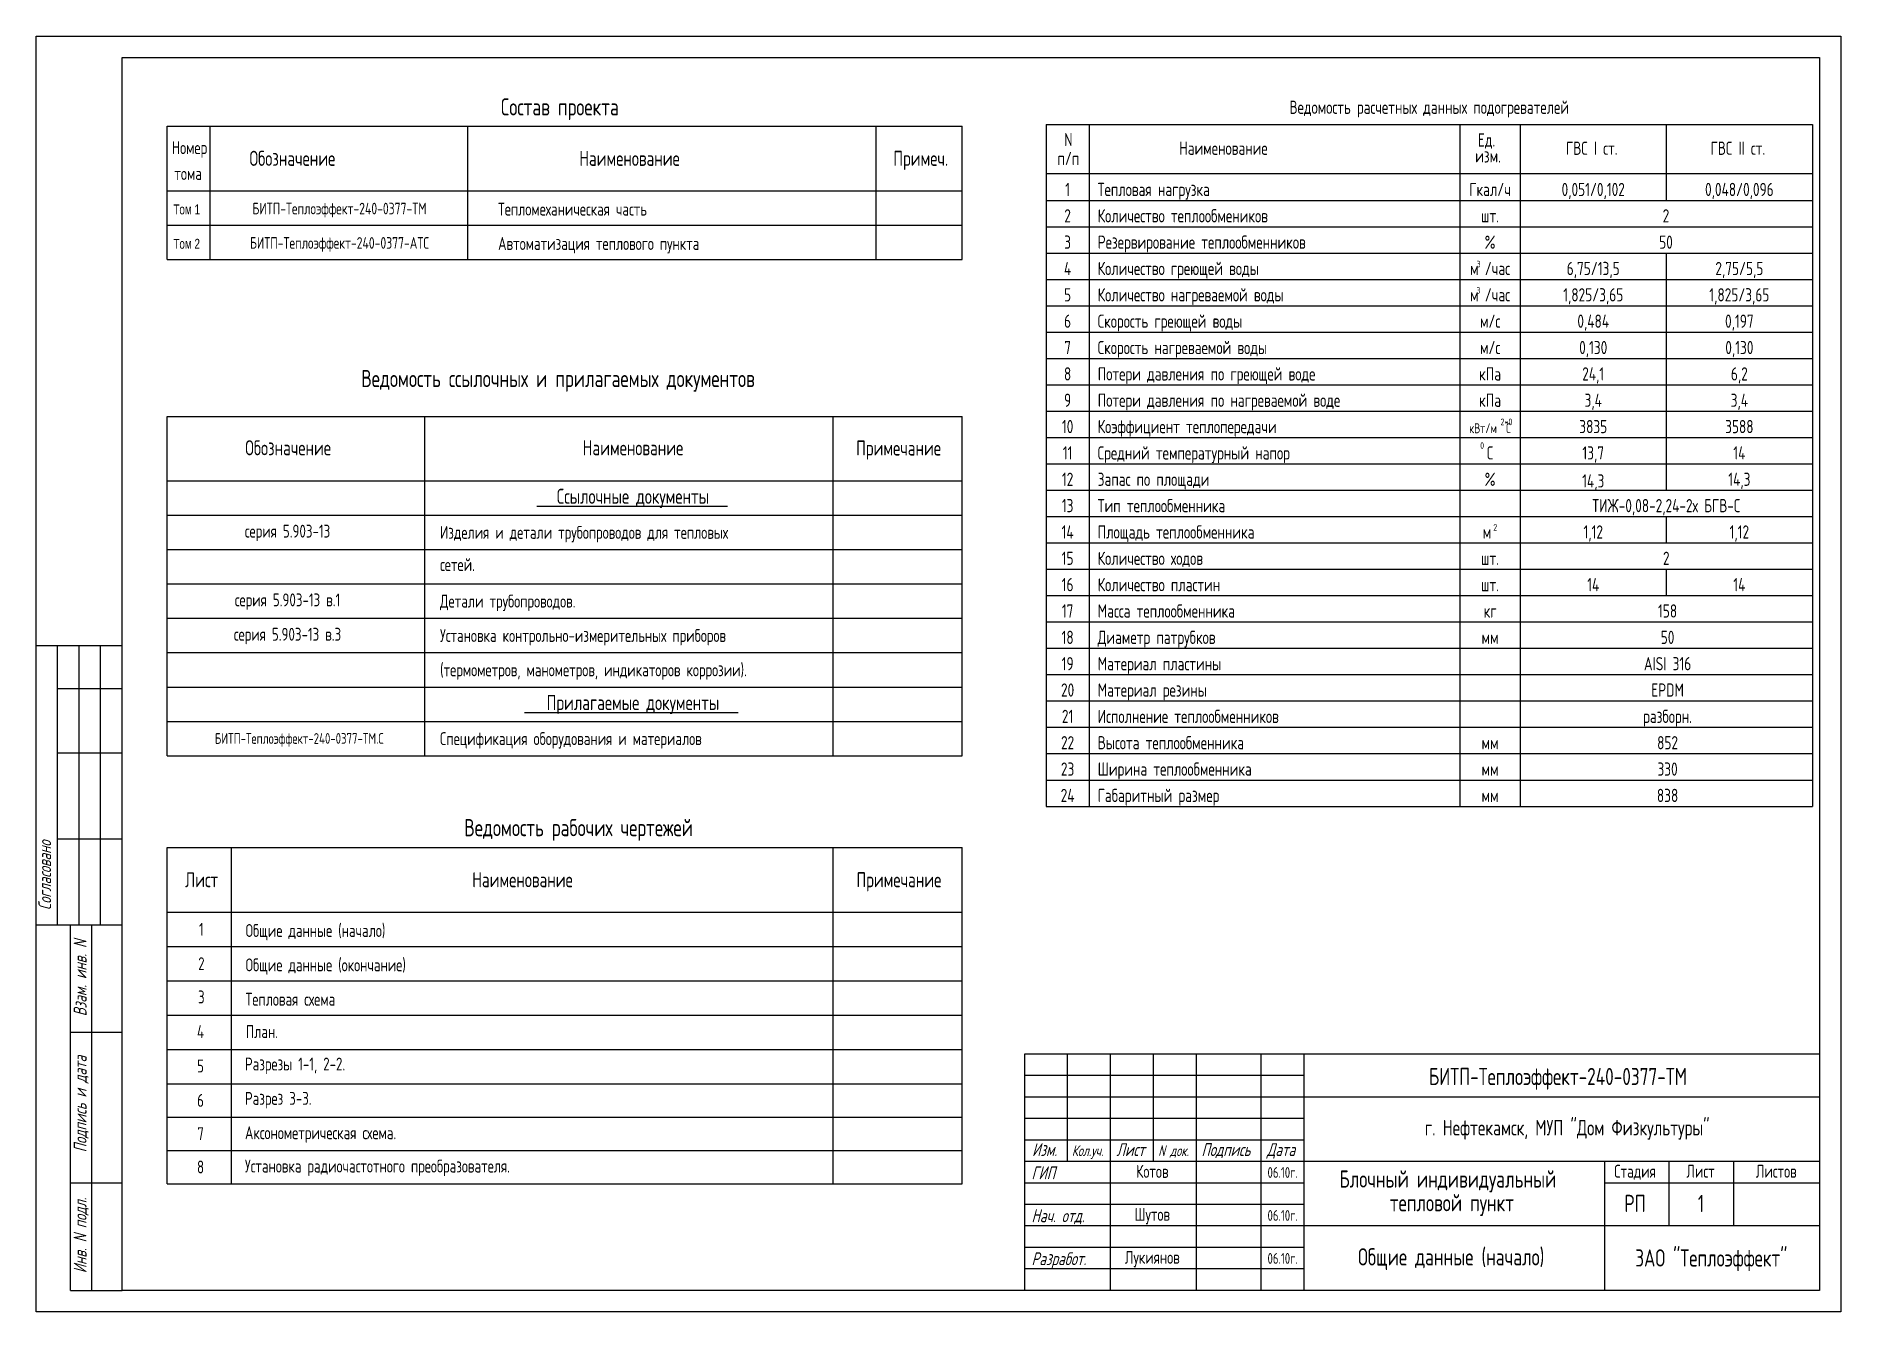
# Paper-space layout 'Общие данные' of a CAD drawing. Header units: millimetres. Extents: x -4 to 416, y -4 to 293.
import ezdxf
from ezdxf.enums import TextEntityAlignment as Align

# ---------------------------------------------------------------- set-up
doc = ezdxf.new("R2010")
doc.units = ezdxf.units.MM
doc.layers.get('0').update_dxf_attribs({"color": 250})
doc.layers.add('Толстая линия', color=19, linetype='Continuous')
doc.layers.add('Тонкая линия', color=29, linetype='Continuous')
doc.styles.add('H 300', font='simplex.shx', dxfattribs={"width": 0.8, "oblique": 15, "height": 300})

psp = doc.layouts.new('Общие данные')

# ---------------------------------------------------------------- linework, layer by layer
for p, q in [((230.76, 254.41), (409.06, 254.41)), ((26.22, 248.67), (211.22, 248.67)), ((230.76, 248.28), (409.06, 248.28)), ((230.76, 242.15), (409.06, 242.15)), ((230.76, 236.02), (409.06, 236.02)), ((230.76, 229.89), (409.06, 229.89)), ((230.76, 223.76), (409.06, 223.76)), ((230.76, 217.62), (409.06, 217.62)), ((230.76, 211.49), (409.06, 211.49)), ((230.76, 205.36), (409.06, 205.36)), ((230.76, 199.23), (409.06, 199.23)), ((230.76, 193.1), (409.06, 193.1)), ((230.76, 186.96), (409.06, 186.96)), ((26.22, 181.15), (211.22, 181.15)), ((112.24, 183.22), (156.59, 183.22)), ((230.76, 180.83), (409.06, 180.83)), ((26.22, 173.15), (211.22, 173.15)), ((230.76, 174.7), (409.06, 174.7)), ((230.76, 168.57), (409.06, 168.57)), ((26.22, 165.15), (211.22, 165.15)), ((230.76, 162.44), (409.06, 162.44)), ((26.22, 157.15), (211.22, 157.15)), ((230.76, 156.31), (409.06, 156.31)), ((5.74, 85.72), (5.74, 150.72)), ((10.74, 85.72), (10.74, 150.72)), ((26.22, 149.15), (211.22, 149.15)), ((230.76, 150.17), (409.06, 150.17)), ((230.76, 144.04), (409.06, 144.04)), ((26.22, 141.15), (211.22, 141.15)), ((109.35, 135.22), (159.07, 135.22)), ((230.76, 137.91), (409.06, 137.91)), ((26.22, 133.15), (211.22, 133.15)), ((230.76, 131.78), (409.06, 131.78)), ((230.76, 131.78), (409.06, 131.78)), ((26.22, 125.15), (211.22, 125.15)), ((230.76, 125.65), (409.06, 125.65)), ((230.76, 119.51), (409.06, 119.51)), ((230.76, 113.38), (409.06, 113.38)), ((26.22, 80.78), (211.22, 80.78)), ((26.22, 72.78), (211.22, 72.78)), ((26.22, 64.78), (211.22, 64.78)), ((26.22, 56.78), (211.22, 56.78)), ((26.22, 48.78), (211.22, 48.78)), ((26.22, 41.03), (211.22, 41.03)), ((26.22, 33.28), (211.22, 33.28))]:
    psp.add_line(p, q)
psp.add_lwpolyline([(-4.26, 292.65), (415.69, 292.65), (415.69, -4.28), (-4.26, -4.28)], close=True)
at = {"layer": 'Толстая линия'}
for p, q in [((15.74, 0.72), (15.74, 287.65)), ((15.74, 287.65), (410.69, 287.65)), ((410.69, 287.65), (410.69, 0.72)), ((26.22, 271.67), (211.22, 271.67)), ((26.22, 240.67), (26.22, 271.67)), ((36.22, 240.67), (36.22, 271.67)), ((96.22, 240.67), (96.22, 271.67)), ((191.22, 240.67), (191.22, 271.67)), ((211.22, 240.67), (211.22, 271.67)), ((26.22, 256.67), (211.22, 256.67)), ((26.22, 240.67), (211.22, 240.67)), ((26.22, 125.15), (26.22, 204.15)), ((26.22, 204.15), (211.22, 204.15)), ((86.22, 125.15), (86.22, 204.15)), ((181.22, 125.15), (181.22, 204.15)), ((211.22, 125.15), (211.22, 204.15)), ((26.22, 189.15), (211.22, 189.15)), ((15.74, 150.72), (-4.26, 150.72)), ((0.74, 85.72), (0.74, 150.72)), ((15.74, 140.72), (0.74, 140.72)), ((15.74, 125.72), (0.74, 125.72)), ((26.22, 125.15), (211.22, 125.15)), ((15.74, 105.72), (0.74, 105.72)), ((26.22, 103.78), (211.22, 103.78)), ((26.22, 25.53), (26.22, 103.78)), ((41.22, 25.53), (41.22, 103.78)), ((181.22, 25.53), (181.22, 103.78)), ((211.22, 25.53), (211.22, 103.78)), ((26.22, 88.78), (211.22, 88.78)), ((15.74, 85.72), (-4.26, 85.72)), ((3.74, 0.72), (3.74, 85.72)), ((8.74, 0.72), (8.74, 85.72)), ((15.74, 60.72), (3.74, 60.72)), ((410.69, 55.72), (225.69, 55.72)), ((225.69, 55.72), (225.69, 0.72)), ((235.69, 55.72), (235.69, 30.72)), ((245.69, 55.72), (245.69, 0.72)), ((255.69, 55.72), (255.69, 30.72)), ((265.69, 55.72), (265.69, 0.72)), ((280.69, 55.72), (280.69, 0.72)), ((290.69, 55.72), (290.69, 0.72)), ((410.69, 45.72), (290.69, 45.72)), ((290.69, 35.72), (225.69, 35.72)), ((410.69, 30.72), (225.69, 30.72)), ((360.69, 30.72), (360.69, 0.72)), ((375.69, 30.72), (375.69, 15.72)), ((390.69, 30.72), (390.69, 15.72)), ((15.74, 25.72), (3.74, 25.72)), ((26.22, 25.53), (211.22, 25.53)), ((410.69, 25.72), (360.69, 25.72)), ((410.69, 15.72), (290.69, 15.72)), ((3.74, 0.72), (15.74, 0.72)), ((410.69, 0.72), (15.74, 0.72))]:
    psp.add_line(p, q, dxfattribs=at)
at = {"layer": 'Толстая линия', "ltscale": 0.18}
for p, q in [((230.76, 272.04), (409.06, 272.04)), ((230.76, 272.04), (230.76, 113.38)), ((240.76, 272.04), (240.76, 113.38)), ((327.06, 272.04), (327.06, 113.38)), ((341.06, 272.04), (341.06, 113.38)), ((375.06, 272.04), (375.06, 254.41)), ((409.06, 272.04), (409.06, 113.38)), ((409.06, 260.55), (230.76, 260.55)), ((375.06, 242.15), (375.06, 186.96)), ((375.06, 180.83), (375.06, 174.7)), ((375.06, 168.57), (375.06, 162.44))]:
    psp.add_line(p, q, dxfattribs=at)
at = {"layer": 'Тонкая линия'}
for p, q in [((290.69, 50.72), (225.69, 50.72)), ((290.69, 45.72), (225.69, 45.72)), ((290.69, 40.72), (225.69, 40.72)), ((290.69, 25.72), (225.69, 25.72)), ((290.69, 20.72), (225.69, 20.72)), ((290.69, 15.72), (225.69, 15.72)), ((290.69, 10.72), (225.69, 10.72)), ((290.69, 5.72), (225.69, 5.72))]:
    psp.add_line(p, q, dxfattribs=at)

# ---------------------------------------------------------------- texts
at = {"style": 'H 300', "width": 0.7}
for s, height, p in [('Состав проекта', 4, (117.61, 274.17)), ('Ведомость расчетных данных подогревателей', 3.08, (319.91, 274.54)), ('N', 3.08, (235.93, 267.03)), ('Ед.', 3.08, (333.24, 266.93)), ('Номер', 3, (31.43, 265.18)), ('Обозначение', 3.5, (55.38, 262.44)), ('Наименование', 3.5, (133.82, 262.44)), ('Примеч.', 3.5, (201.59, 262.44)), ('п/п', 3.08, (235.93, 262.62)), ('Наименование', 3.08, (272.02, 265.01)), ('изм.', 3.08, (333.59, 263.21)), ('ГВС I ст.', 3.08, (357.73, 265.01)), ('ГВС II ст.', 3.08, (391.73, 265.01)), ('тома', 3, (31.12, 259.16)), ('1', 3.08, (235.76, 255.41)), ('Гкал/ч', 3.08, (334.06, 255.41)), ('0,051/0,102', 3.08, (358.06, 255.41)), ('0,048/0,096', 3.08, (392.06, 255.41)), ('БИТП-Теплоэффект-240-0377-ТМ', 2.7, (66.34, 251.16)), ('2', 3.08, (235.76, 249.28)), ('2', 3.08, (374.99, 249.28)), ('шт.', 3.08, (334.06, 249.28)), ('БИТП-Теплоэффект-240-0377-АТС', 2.7, (66.34, 243.16)), ('3', 3.08, (235.76, 243.15)), ('%', 3.08, (334.06, 243.15)), ('50', 3.08, (374.99, 243.15)), ('4', 3.08, (235.76, 237.02)), ('м /час', 3.08, (334.06, 237.02)), ('6,75/13,5', 3.08, (358.06, 237.02)), ('2,75/5,5', 3.08, (392.06, 237.02)), ('5', 3.08, (235.76, 230.89)), ('м /час', 3.08, (334.06, 230.89)), ('1,825/3,65', 3.08, (358.06, 230.89)), ('1,825/3,65', 3.08, (392.06, 230.89)), ('6', 3.08, (235.76, 224.76)), ('м/с', 3.08, (334.06, 224.76)), ('0,484', 3.08, (358.06, 224.76)), ('0,197', 3.08, (392.06, 224.76)), ('7', 3.08, (235.76, 218.62)), ('м/с', 3.08, (334.06, 218.62)), ('0,130', 3.08, (358.06, 218.62)), ('0,130', 3.08, (392.06, 218.62)), ('Ведомость ссылочных и прилагаемых документов', 4, (117.19, 210.95)), ('8', 3.08, (235.76, 212.49)), ('кПа', 3.08, (334.06, 212.49)), ('24,1', 3.08, (358.06, 212.49)), ('6,2', 3.08, (392.06, 212.49)), ('9', 3.08, (235.76, 206.36)), ('кПа', 3.08, (334.06, 206.36)), ('3,4', 3.08, (358.06, 206.36)), ('3,4', 3.08, (392.06, 206.36)), ('10', 3.08, (235.76, 200.23)), ('кВт/м  С', 2.31, (334.06, 200.23)), ('3835', 3.08, (358.06, 200.23)), ('3588', 3.08, (392.06, 200.23)), ('Обозначение', 3.5, (54.39, 195.08)), ('Наименование', 3.5, (134.63, 195.08)), ('Примечание', 3.5, (196.43, 195.03)), ('11', 3.08, (235.76, 194.1)), ('С', 3.08, (334.06, 194.1)), ('13,7', 3.08, (358.06, 194.1)), ('14', 3.08, (392.06, 194.1)), ('12', 3.08, (235.76, 187.96)), ('%', 3.08, (334.06, 187.96)), ('14,3', 3.08, (358.06, 187.58)), ('14,3', 3.08, (392.06, 187.96)), ('Ссылочные документы', 3.5, (134.63, 183.79)), ('13', 3.08, (235.76, 181.83)), ('ТИЖ-0,08-2,24-2х БГВ-С', 3.08, (375.06, 181.83)), ('серия 5.903-13', 3, (54.25, 175.93)), ('14', 3.08, (235.76, 175.7)), ('м ', 3.08, (334.06, 175.7)), ('1,12', 3.08, (358.06, 175.7)), ('1,12', 3.08, (392.06, 175.7)), ('15', 3.08, (235.76, 169.57)), ('2', 3.08, (375.06, 169.57)), ('шт.', 3.08, (334.06, 169.57)), ('16', 3.08, (235.76, 163.44)), ('шт.', 3.08, (334.06, 163.44)), ('14', 3.08, (358.06, 163.44)), ('14', 3.08, (392.06, 163.44)), ('серия 5.903-13 в.1', 3, (54.25, 159.93)), ('17', 3.08, (235.76, 157.31)), ('158', 3.08, (375.36, 157.31)), ('кг', 3.08, (334.06, 157.31)), ('серия 5.903-13 в.3', 3, (54.25, 151.93)), ('18', 3.08, (235.76, 151.17)), ('мм', 3.08, (334.06, 151.17)), ('50', 3.08, (375.36, 151.17)), ('19', 3.08, (235.76, 145.04)), ('AISI 316', 3.08, (375.36, 145.04)), ('Прилагаемые документы', 3.5, (134.63, 135.79)), ('20', 3.08, (235.76, 138.91)), ('EPDM', 3.08, (375.36, 138.91)), ('21', 3.08, (235.76, 132.78)), ('разборн.', 3.08, (375.36, 132.78)), ('БИТП-Теплоэффект-240-0377-ТМ.С', 2.5, (56.98, 127.93)), ('22', 3.08, (235.76, 126.65)), ('мм', 3.08, (334.06, 126.65)), ('852', 3.08, (375.36, 126.65)), ('23', 3.08, (235.76, 120.51)), ('мм', 3.08, (334.06, 120.51)), ('330', 3.08, (375.36, 120.51)), ('24', 3.08, (235.76, 114.38)), ('мм', 3.08, (334.06, 114.38)), ('838', 3.08, (375.36, 114.38)), ('Ведомость рабочих чертежей', 4, (121.97, 106.43)), ('Лист', 3.5, (34.26, 94.55)), ('Наименование', 3.5, (108.92, 94.55)), ('Примечание', 3.5, (196.5, 94.55)), ('1', 3, (34.2, 83.27)), ('2', 3, (34.2, 75.27)), ('3', 3, (34.2, 67.52)), ('4', 3, (34.01, 59.45)), ('5', 3, (34.01, 51.45)), ('БИТП-Теплоэффект-240-0377-ТМ', 4, (349.86, 48.51)), ('6', 3, (34.01, 43.45)), ('7', 3, (34.01, 35.7)), ('г. Нефтекамск, МУП "Дом Физкультуры"', 3.6, (352.01, 36.79)), ('8', 3, (34.01, 27.95)), ('Котов', 3, (255.47, 26.92)), ('06.10г.', 2.5, (285.77, 26.92)), ('Стадия', 3, (367.79, 26.96)), ('Лист', 3, (383.02, 26.96)), ('Листов', 3, (400.64, 26.96)), ('Блочный индивидуальный ', 4, (325.17, 24.65)), ('тепловой пункт', 4, (325.17, 19.13)), ('РП', 4, (367.79, 18.97)), ('1', 4, (383.14, 18.97)), ('Шутов', 3, (255.47, 16.92)), ('06.10г.', 2.5, (285.77, 16.92)), ('Лукиянов', 3, (255.47, 6.92)), ('06.10г.', 2.5, (285.77, 6.92)), ('Общие данные (начало)', 4, (325.01, 6.53)), ('ЗАО "Теплоэффект"', 4, (385.54, 6.28))]:
    psp.add_text(s, height=height, dxfattribs=at).set_placement(p, align=Align.CENTER)
for s, height, p in [('Тепловая нагрузка', 3.08, (242.76, 255.41)), ('Тепломеханическая часть', 3, (103.24, 250.87)), ('Количество теплообмеников', 3.08, (242.76, 249.28)), ('Автоматизация теплового пункта', 3, (103.24, 242.87)), ('Резервирование теплообменников', 3.08, (242.76, 243.15)), ('Количество греющей воды', 3.08, (242.76, 237.02)), ('3', 1.54, (330.92, 238.8)), ('Количество нагреваемой воды', 3.08, (242.76, 230.89)), ('3', 1.54, (330.87, 232.7)), ('Скорость греющей воды', 3.08, (242.76, 224.76)), ('Скорость нагреваемой воды', 3.08, (242.76, 218.62)), ('Потери давления по греющей воде ', 3.08, (242.76, 212.49)), ('Потери давления по нагреваемой воде ', 3.08, (242.76, 206.36)), ('Коэффициент теплопередачи ', 3.08, (242.76, 200.23)), ('2*0', 1.54, (336.5, 202.09)), ('0', 1.54, (331.75, 196.58)), ('Средний температурный напор ', 3.08, (242.76, 194.1)), ('Запас по площади', 3.08, (242.76, 187.96)), ('Тип теплообменника ', 3.08, (242.76, 181.83)), ('Изделия и детали трубопроводов для тепловых', 3, (89.74, 175.64)), ('Площадь теплообменника ', 3.08, (242.75, 175.7)), ('2', 1.54, (334.81, 177.52)), ('Количество ходов', 3.08, (242.76, 169.57)), ('сетей.', 3, (89.74, 168.14)), ('Количество пластин', 3.08, (242.76, 163.44)), ('Детали трубопроводов.', 3, (89.74, 159.64)), ('Масса теплообменника ', 3.08, (242.76, 157.31)), ('Установка контрольно-измерительных приборов', 3, (89.74, 151.64)), ('Диаметр патрубков', 3.08, (242.76, 151.17)), ('Материал пластины', 3.08, (242.76, 145.04)), ('(термометров, манометров, индикаторов коррозии).', 3, (89.74, 143.64)), ('Материал резины', 3.08, (242.76, 138.91)), ('Исполнение теплообменников', 3.08, (242.76, 132.78)), ('Спецификация оборудования и материалов', 3, (89.74, 127.64)), ('Высота теплообменника', 3.08, (242.76, 126.65)), ('Ширина теплообменника', 3.08, (242.76, 120.51)), ('Габаритный размер', 3.08, (242.76, 114.38)), ('Общие данные (начало)', 3, (44.5, 82.98)), ('Общие данные (окончание)', 3, (44.5, 74.98)), ('Тепловая схема', 3, (44.5, 66.98)), ('План.', 3, (44.56, 59.45)), ('Разрезы 1-1, 2-2.', 3, (44.34, 51.91)), ('Разрез 3-3.', 3, (44.34, 43.91)), ('Аксонометрическая схема.', 3, (44.34, 35.91)), ('Установка радиочастотного преобразователя.', 3, (44.34, 28.16))]:
    psp.add_text(s, height=height, dxfattribs=at).set_placement(p)
at = {"width": 0.75}
for s, p in [('Том 1', (30.78, 251.16)), ('Том 2', (30.78, 243.16))]:
    psp.add_text(s, height=2.3, dxfattribs=at).set_placement(p, align=Align.CENTER)
at = {"style": 'H 300', "oblique": 15, "width": 0.7}
for s, p in [('Согласовано', (-0.75, 97.32)), ('Взам. инв. N', (7.49, 73.4)), ('Подпись и дата', (7.49, 44.08)), ('Инв. N подл.', (7.49, 13.52))]:
    psp.add_text(s, height=3, rotation=90, dxfattribs=at).set_placement(p, align=Align.CENTER)
for s, height, p in [('Изм.', 3, (230.4, 31.99)), ('Кол.уч.', 2.5, (240.4, 31.99)), ('Лист', 3, (250.4, 31.99)), ('N док.', 2.5, (260.4, 31.99)), ('Подпись', 3, (272.59, 31.99)), ('Дата', 3, (285.4, 31.99))]:
    psp.add_text(s, height=height, dxfattribs=at).set_placement(p, align=Align.CENTER)
for s, p in [('ГИП', (227.36, 26.6)), ('Нач. отд.', (227.36, 16.6)), ('Разработ.', (227.36, 6.6))]:
    psp.add_text(s, height=3, dxfattribs=at).set_placement(p)

doc.saveas('drawing.dxf')
